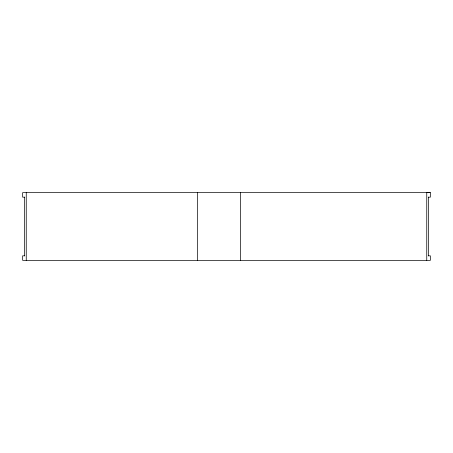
<?xml version="1.0" encoding="UTF-8"?>
<svg xmlns="http://www.w3.org/2000/svg" width="453" height="453" viewBox="0 0 453 453"><rect width="100%" height="100%" fill="white"/><g stroke="black" fill="none" stroke-linecap="round" stroke-linejoin="round"><path stroke-width="0.68" d="M240.526 260.345L240.526 192.65M426.749 260.35L426.749 192.655L430.35 192.655L430.35 197.168L428.232 197.168M428.385 255.837L428.385 197.168M430.35 192.655L22.65 192.65L22.65 197.163L24.773 197.163M24.773 255.832L22.65 255.832L22.65 260.345L430.35 260.345L430.35 255.832L428.232 255.832M197.361 192.65L197.361 260.345M26.251 192.65L26.251 260.345M24.615 197.163L24.615 255.832"/></g></svg>
